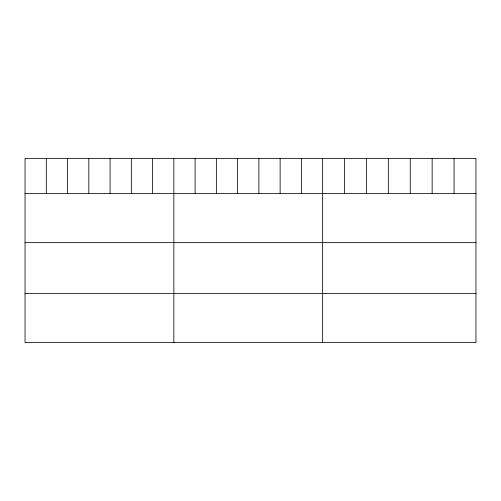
<?xml version="1.0" encoding="UTF-8"?>
<svg xmlns="http://www.w3.org/2000/svg" width="501" height="501" viewBox="0 0 501 501"><rect width="100%" height="100%" fill="white"/><g stroke="black" fill="none" stroke-linecap="round" stroke-linejoin="round"><path stroke-width="0.75" d="M475.95 193.405L475.95 342.621L25.05 342.621L25.05 158.379L475.95 158.379L475.95 193.405L25.05 193.405M25.05 242.647L475.95 242.647M25.05 293.379L475.95 293.379M454.05 158.379L454.05 193.405M432.15 158.379L432.15 193.405M410.25 158.379L410.25 193.405M388.344 158.379L388.344 193.405M366.444 158.379L366.444 193.405M344.544 158.379L344.544 193.405M322.644 158.379L322.644 342.621M301.389 158.379L301.389 193.405M280.128 158.379L280.128 193.405M258.873 158.379L258.873 193.405M237.618 158.379L237.618 193.405M216.363 158.379L216.363 193.405M195.102 158.379L195.102 193.405M173.847 158.379L173.847 342.621M152.592 158.379L152.592 193.405M131.331 158.379L131.331 193.405M110.076 158.379L110.076 193.405M88.821 158.379L88.821 193.405M67.566 158.379L67.566 193.405M46.305 158.379L46.305 193.405"/></g></svg>
